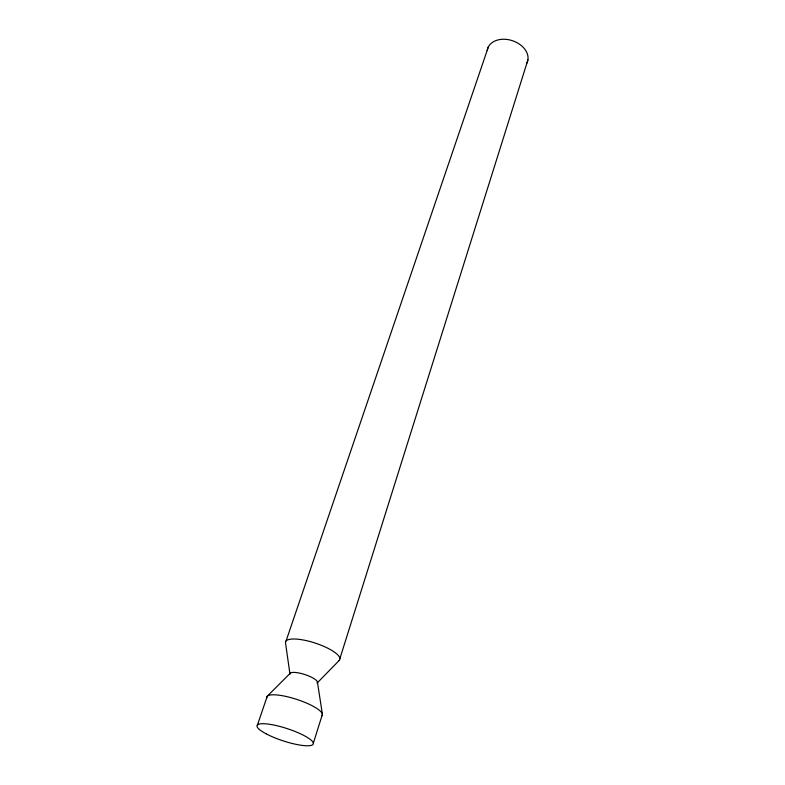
<?xml version="1.0" encoding="UTF-8"?>
<svg xmlns="http://www.w3.org/2000/svg" width="785" height="785" viewBox="0 0 785 785"><rect width="100%" height="100%" fill="white"/><g stroke="black" fill="none" stroke-linecap="round" stroke-linejoin="round"><path stroke-width="1.18" d="M313.323 743.238L322.399 714.35L317.454 682.155M339.885 658.654L527.913 59.895M257.48 724.918L267.243 696.246L290.254 673.226M286.064 640.982L488.388 46.835M487.21 50.613A20.959 15.131 18.1 0 1 512.379 40.673A20.959 15.131 18.1 0 1 526.588 63.614M266.802 698.022A29.202 6.986 18.1 0 1 296.848 699.425A29.202 6.986 18.1 0 1 321.654 716.028M339.071 660.587L317.101 683.068A14.424 3.748 18.1 0 0 304.923 674.57A14.424 3.748 18.1 0 0 289.969 674.158L285.534 643.003A28.495 7.987 18.1 0 1 315.276 643.101A28.495 7.987 18.1 0 1 339.071 660.587M265.968 733.739A29.565 6.437 18.1 0 0 312.626 744.779A29.565 6.437 18.1 0 0 276.928 725.723A29.565 6.437 18.1 0 0 265.968 733.739"/></g></svg>
